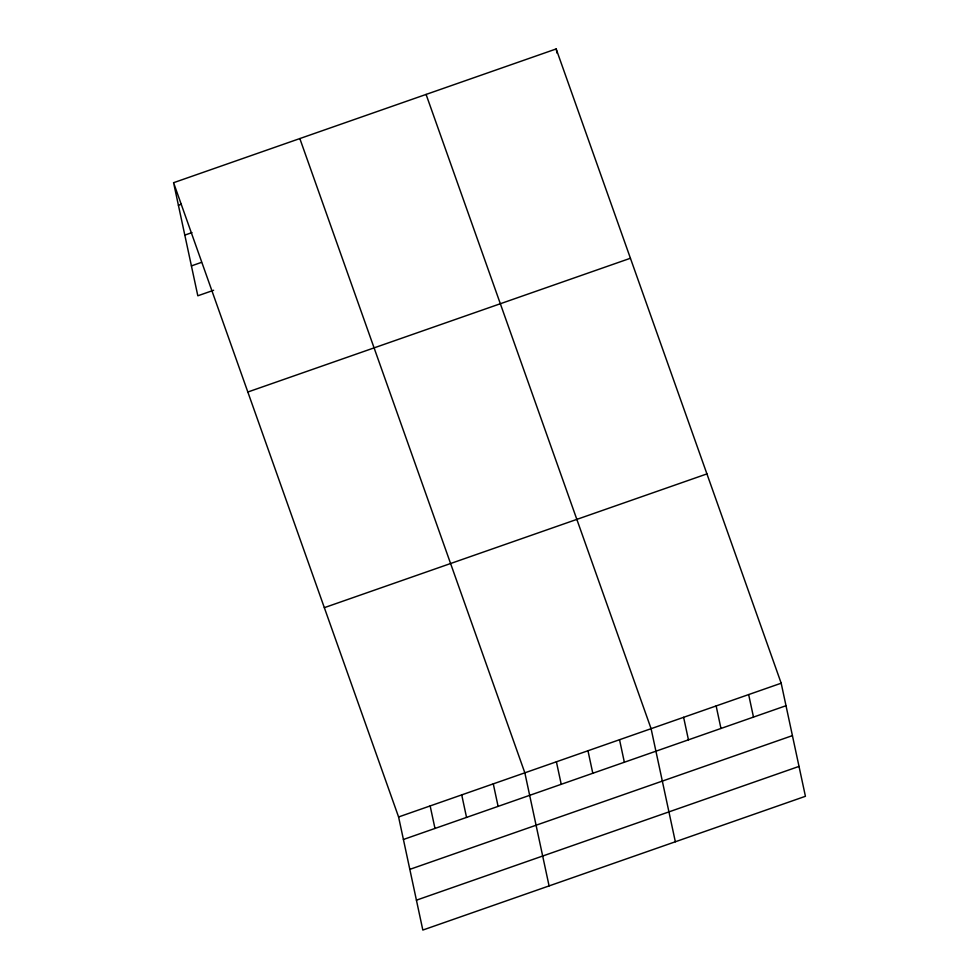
<?xml version="1.0" encoding="UTF-8"?>
<svg xmlns="http://www.w3.org/2000/svg" width="979" height="979" viewBox="0 0 979 979"><rect width="100%" height="100%" fill="white"/><g stroke="black" fill="none" stroke-linecap="round" stroke-linejoin="round"><path stroke-width="1.47" d="M173.577 182.706L556.17 48.95L781.181 683.207L805.423 796.294L422.83 930.05L398.588 816.963L173.577 182.706L197.819 295.793L213.606 290.273M178.411 205.223L181.274 204.219M184.811 235.107L191.982 232.598M191.419 265.896L201.454 262.384M247.834 392.016L630.427 258.26M324.33 607.665L706.924 473.909M398.588 816.963L781.181 683.207M403.421 839.48L786.002 705.724M409.822 869.364L792.415 735.621M416.43 900.166L799.011 766.41M426.085 94.425L651.096 728.694L675.339 841.769M299.831 138.565L524.842 772.823L549.084 885.909M748.654 694.576L753.487 717.093M716.139 705.945L720.96 728.462M556.17 48.95L557.075 53.172M683.623 717.313L688.445 739.83M619.536 739.72L624.357 762.237M587.975 750.758L592.797 773.275M556.402 761.797L561.236 784.314M493.281 783.861L498.103 806.378M461.721 794.899L466.542 817.416M430.148 805.937L434.982 828.442"/></g></svg>
